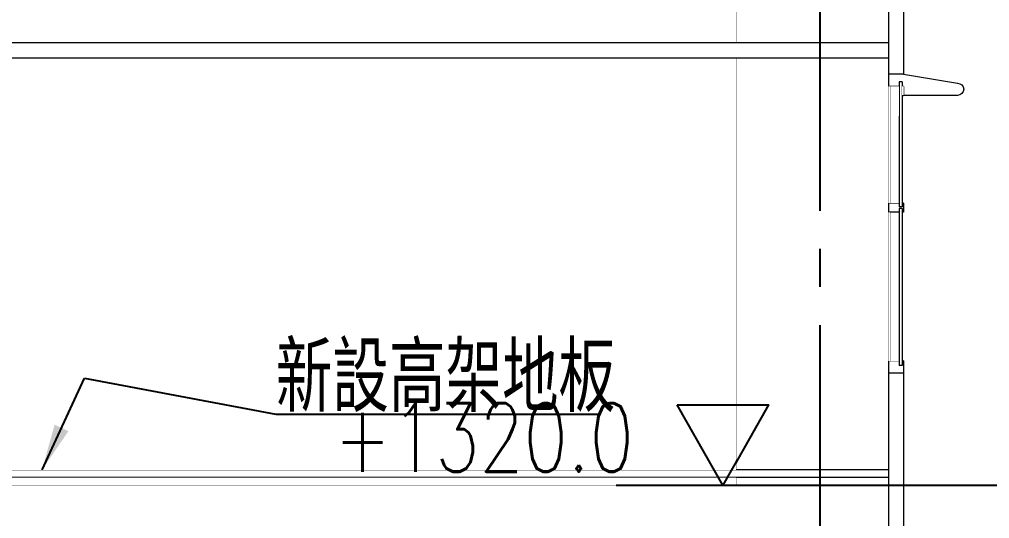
# Model space of a CAD drawing. Extents: x -18489 to 195597, y -1599 to 112111.
# Drawn here: x 25635 to 26271, y 27629 to 27956 of the extents above; entities that cross this region are included whole.
import ezdxf
from ezdxf.xclip import XClip

# ---------------------------------------------------------------- set-up
doc = ezdxf.new("R2010")
doc.units = 0
doc.header["$LTSCALE"] = 100
doc.header["$XCLIPFRAME"] = 2
doc.linetypes.add('188K-SM-07-F10-MECH-CR PIPE-Y2257103$0$X-S-FAB_SL ALL$0$COL-CEN-LIN', pattern=[3.25, 2.5, -0.25, 0.25, -0.25])
doc.linetypes.add('188K-SM-07-F10-MECH-CR PIPE-Y2257103$0$X-S-FAB_SL ALL$0$Wipeout_Contour', pattern=[1, 0, -1])
for name, color, linetype in [('188K-SM-07-F10-MECH-CR PIPE-Y2257103$0$X-S-FAB_SL ALL$0$A-BLOCK', 7, 'Continuous'), ('188K-SM-07-F10-MECH-CR PIPE-Y2257103$0$X-S-FAB_SL ALL$0$A-CLNG', 7, 'Continuous'), ('188K-SM-07-F10-MECH-CR PIPE-Y2257103$0$X-S-FAB_SL ALL$0$A-TEXT-修改說明.50K', 7, 'Continuous'), ('188K-SM-07-F10-MECH-CR PIPE-Y2257103$0$X-S-FAB_SL ALL$0$A-WALL-EX', 7, 'Continuous'), ('188K-SM-07-F10-MECH-CR PIPE-Y2257103$0$X-S-FAB_SL ALL$0$A-WALL-IN', 7, 'Continuous'), ('188K-SM-07-F10-MECH-CR PIPE-Y2257103$0$X-S-FAB_SL ALL$0$A-WINDOW', 7, 'Continuous'), ('188K-SM-07-F10-MECH-CR PIPE-Y2257103$0$X-S-FAB_SL ALL$0$A_LEVEL', 4, 'Continuous'), ('188K-SM-07-F10-MECH-CR PIPE-Y2257103$0$X-S-FAB_SL ALL$0$A_LEVEL_MARK', 2, 'Continuous'), ('188K-SM-07-F10-MECH-CR PIPE-Y2257103$0$X-S-FAB_SL ALL$0$ASP_1', 1, 'Continuous'), ('188K-SM-07-F10-MECH-CR PIPE-Y2257103$0$X-S-FAB_SL ALL$0$CCL', 15, '188K-SM-07-F10-MECH-CR PIPE-Y2257103$0$X-S-FAB_SL ALL$0$COL-CEN-LIN'), ('188K-SM-07-F10-MECH-CR PIPE-Y2257103$0$X-S-FAB_SL ALL$0$DIM', 15, 'Continuous'), ('188K-SM-07-F10-MECH-CR PIPE-Y2257103$0$X-S-FAB_SL ALL$0$Hattch', 7, 'Continuous'), ('188K-SM-07-F10-MECH-CR PIPE-Y2257103$0$X-S-FAB_SL ALL$0$S-SLAB', 7, 'Continuous')]:
    doc.layers.add(name, color=color, linetype=linetype)
doc.styles.add('188K-SM-07-F10-MECH-CR PIPE-Y2257103$0$X-S-FAB_SL ALL$0$Chineset', font='simplex.shx', dxfattribs={"width": 0.75, "bigfont": 'chineset.shx'})
doc.styles.add('188K-SM-07-F10-MECH-CR PIPE-Y2257103$0$X-S-FAB_SL ALL$0$Standard', font='', dxfattribs={"width": 0.8})
doc.styles.get('188K-SM-07-F10-MECH-CR PIPE-Y2257103$0$X-S-FAB_SL ALL$0$Standard').set_extended_font_data('Microsoft JhengHei')
doc.dimstyles.new('188K-SM-07-F10-MECH-CR PIPE-Y2257103$0$X-S-FAB_SL ALL$0$生成的_樣式__8', dxfattribs={"dimtxt": 60, "dimasz": 30.4, "dimexe": 0.18, "dimexo": 80, "dimgap": 0, "dimtad": 1, "dimtih": 1, "dimtoh": 1, "dimdec": 1, "dimzin": 0, "dimdsep": 46, "dimtxsty": '188K-SM-07-F10-MECH-CR PIPE-Y2257103$0$X-S-FAB_SL ALL$0$Standard', "dimblk": '188K-SM-07-F10-MECH-CR PIPE-Y2257103$0$X-S-FAB_SL ALL$0$ARROWHEAD_6', "dimblk1": '188K-SM-07-F10-MECH-CR PIPE-Y2257103$0$X-S-FAB_SL ALL$0$ARROWHEAD_6', "dimblk2": '188K-SM-07-F10-MECH-CR PIPE-Y2257103$0$X-S-FAB_SL ALL$0$ARROWHEAD_6', "dimcen": 0.09, "dimclrd": 12, "dimclre": 12, "dimclrt": 3, "dimazin": 0, "dimtfac": 1, "dimtdec": 4, "dimtmove": 2, "dimatfit": 3, "dimfxl": 1, "dimtolj": 1, "dimtzin": 0, "dimarcsym": 0})

# ---------------------------------------------------------------- blocks, each defined once
blk = doc.blocks.new('188K-SM-07-F10-MECH-CR PIPE-Y2257103$0$X-S-FAB_SL ALL$0$剖面元素_8_3', base_point=(23061.26, -8263.06))
at = {"layer": '188K-SM-07-F10-MECH-CR PIPE-Y2257103$0$X-S-FAB_SL ALL$0$A-WALL-EX', "color": 6, "lineweight": 0}
for p, q in [((49276.26, -6943.06), (49276.26, -7128.56)), ((49266.26, -6965.56), (49266.26, -7108.06)), ((49266.26, -7108.06), (49266.26, -7118.06)), ((49266.26, -7118.06), (49266.26, -7128.56)), ((49266.26, -7324.56), (49266.26, -7388.06)), ((49276.26, -7324.56), (49276.26, -7398.06)), ((49266.26, -7388.06), (49266.26, -7393.06)), ((49266.26, -7393.06), (49266.26, -7398.06))]:
    blk.add_line(p, q, dxfattribs=at)
blk = doc.blocks.new('188K-SM-07-F10-MECH-CR PIPE-Y2257103$0$X-S-FAB_SL ALL$0$剖面元素_25_3', base_point=(23061.26, -8263.06))
at = {"color": 254, "linetype": '188K-SM-07-F10-MECH-CR PIPE-Y2257103$0$X-S-FAB_SL ALL$0$Wipeout_Contour', "lineweight": 0, "ltscale": 198779.141623}
blk.add_wipeout([(49266.26, -6418.06), (49259.76, -6418.06), (49259.76, -6653.06), (49266.26, -6653.06)], dxfattribs=at).dxf.layer = '188K-SM-07-F10-MECH-CR PIPE-Y2257103$0$X-S-FAB_SL ALL$0$Hattch'
at = {"color": 254, "linetype": '188K-SM-07-F10-MECH-CR PIPE-Y2257103$0$X-S-FAB_SL ALL$0$Wipeout_Contour', "lineweight": 0, "ltscale": 198920.128443}
blk.add_wipeout([(49266.26, -6663.06), (49259.76, -6663.06), (49259.76, -6933.06), (49266.26, -6933.06)], dxfattribs=at).dxf.layer = '188K-SM-07-F10-MECH-CR PIPE-Y2257103$0$X-S-FAB_SL ALL$0$Hattch'
at = {"color": 254, "linetype": '188K-SM-07-F10-MECH-CR PIPE-Y2257103$0$X-S-FAB_SL ALL$0$Wipeout_Contour', "lineweight": 0, "ltscale": 198998.128704}
blk.add_wipeout([(49266.26, -6943.06), (49266.26, -6938.06), (49259.76, -6938.06), (49259.76, -6943.06)], dxfattribs=at).dxf.layer = '188K-SM-07-F10-MECH-CR PIPE-Y2257103$0$X-S-FAB_SL ALL$0$Hattch'
at = {"layer": '188K-SM-07-F10-MECH-CR PIPE-Y2257103$0$X-S-FAB_SL ALL$0$A-WALL-IN', "color": 8, "lineweight": 0}
for p, q in [((49266.26, -6681.56), (49266.26, -6758.06)), ((49266.26, -6764.06), (49266.26, -6861.56))]:
    blk.add_line(p, q, dxfattribs=at)
blk = doc.blocks.new('188K-SM-07-F10-MECH-CR PIPE-Y2257103$0$X-S-FAB_SL ALL$0$剖面元素_26_3', base_point=(23061.26, -8263.06))
at = {"color": 254, "linetype": '188K-SM-07-F10-MECH-CR PIPE-Y2257103$0$X-S-FAB_SL ALL$0$Wipeout_Contour', "lineweight": 0, "ltscale": 1737619.251686257}
blk.add_wipeout([(49182.76, -6440), (49203.76, -6440.21), (49203.76, -6440.56), (49238.76, -6440.56), (49238.76, -6444.16), (49223.61, -6444.16), (49222.91, -6444.35), (49222.4, -6444.86), (49222.21, -6445.56), (49222.21, -6525.56), (49222.4, -6526.26), (49222.91, -6526.78), (49223.61, -6526.96), (49238.76, -6526.96), (49238.76, -6530.56), (49203.76, -6530.56), (49203.76, -6526.96), (49218.91, -6526.96), (49219.61, -6526.78), (49220.13, -6526.26), (49220.31, -6525.56), (49220.31, -6445.56), (49220.13, -6444.86), (49219.61, -6444.35), (49218.91, -6444.16), (49203.76, -6444.16), (49203.76, -6479.82), (49182.76, -6479.61), (49182.76, -6653.06), (49259.76, -6653.06), (49259.76, -6418.06), (49252.39, -6418.06), (49257.76, -6418.12), (49257.76, -6440.62), (49182.76, -6439.89)], dxfattribs=at).dxf.layer = '188K-SM-07-F10-MECH-CR PIPE-Y2257103$0$X-S-FAB_SL ALL$0$Hattch'
at = {"color": 254, "linetype": '188K-SM-07-F10-MECH-CR PIPE-Y2257103$0$X-S-FAB_SL ALL$0$Wipeout_Contour', "lineweight": 0, "ltscale": 198754.699349}
blk.add_wipeout([(49182.76, -6933.06), (49259.76, -6933.06), (49259.76, -6663.06), (49182.76, -6663.06)], dxfattribs=at).dxf.layer = '188K-SM-07-F10-MECH-CR PIPE-Y2257103$0$X-S-FAB_SL ALL$0$Hattch'
at = {"color": 254, "linetype": '188K-SM-07-F10-MECH-CR PIPE-Y2257103$0$X-S-FAB_SL ALL$0$Wipeout_Contour', "lineweight": 0, "ltscale": 198832.764572}
blk.add_wipeout([(49182.76, -6938.06), (49182.76, -6943.06), (49259.76, -6943.06), (49259.76, -6938.06)], dxfattribs=at).dxf.layer = '188K-SM-07-F10-MECH-CR PIPE-Y2257103$0$X-S-FAB_SL ALL$0$Hattch'
at = {"layer": '188K-SM-07-F10-MECH-CR PIPE-Y2257103$0$X-S-FAB_SL ALL$0$A-WALL-IN', "color": 8, "lineweight": 0}
for p, q in [((49256.26, -6418.06), (49257.76, -6418.06)), ((49182.76, -6439.89), (49182.76, -6440))]:
    blk.add_line(p, q, dxfattribs=at)
blk = doc.blocks.new('188K-SM-07-F10-MECH-CR PIPE-Y2257103$0$X-S-FAB_SL ALL$0$剖面元素_27_3', base_point=(23061.26, -8263.06))
at = {"color": 254, "linetype": '188K-SM-07-F10-MECH-CR PIPE-Y2257103$0$X-S-FAB_SL ALL$0$Wipeout_Contour', "lineweight": 0, "ltscale": 198377.603863}
blk.add_wipeout([(49166.26, -6439.73), (49166.26, -6439.84), (49182.76, -6440), (49182.76, -6439.89)], dxfattribs=at).dxf.layer = '188K-SM-07-F10-MECH-CR PIPE-Y2257103$0$X-S-FAB_SL ALL$0$Hattch'
at = {"color": 254, "linetype": '188K-SM-07-F10-MECH-CR PIPE-Y2257103$0$X-S-FAB_SL ALL$0$Wipeout_Contour', "lineweight": 0, "ltscale": 198444.205667}
blk.add_wipeout([(49166.26, -6653.06), (49182.76, -6653.06), (49182.76, -6479.61), (49166.26, -6479.44)], dxfattribs=at).dxf.layer = '188K-SM-07-F10-MECH-CR PIPE-Y2257103$0$X-S-FAB_SL ALL$0$Hattch'
at = {"color": 254, "linetype": '188K-SM-07-F10-MECH-CR PIPE-Y2257103$0$X-S-FAB_SL ALL$0$Wipeout_Contour', "lineweight": 0, "ltscale": 198569.458812}
blk.add_wipeout([(49182.76, -6663.06), (49166.26, -6663.06), (49166.26, -6933.06), (49182.76, -6933.06)], dxfattribs=at).dxf.layer = '188K-SM-07-F10-MECH-CR PIPE-Y2257103$0$X-S-FAB_SL ALL$0$Hattch'
at = {"color": 254, "linetype": '188K-SM-07-F10-MECH-CR PIPE-Y2257103$0$X-S-FAB_SL ALL$0$Wipeout_Contour', "lineweight": 0, "ltscale": 198647.596809}
blk.add_wipeout([(49182.76, -6943.06), (49182.76, -6938.06), (49166.26, -6938.06), (49166.26, -6943.06)], dxfattribs=at).dxf.layer = '188K-SM-07-F10-MECH-CR PIPE-Y2257103$0$X-S-FAB_SL ALL$0$Hattch'
at = {"layer": '188K-SM-07-F10-MECH-CR PIPE-Y2257103$0$X-S-FAB_SL ALL$0$A-WALL-IN', "color": 8, "lineweight": 0}
for p, q in [((49166.26, -6439.84), (49166.26, -6439.73)), ((49166.26, -6653.06), (49166.26, -6479.44)), ((49166.26, -6933.06), (49166.26, -6663.06)), ((49166.26, -6943.06), (49166.26, -6938.06))]:
    blk.add_line(p, q, dxfattribs=at)
blk = doc.blocks.new('188K-SM-07-F10-MECH-CR PIPE-Y2257103$0$X-S-FAB_SL ALL$0$剖面元素_28_3', base_point=(23061.26, -8263.06))
at = {"layer": '188K-SM-07-F10-MECH-CR PIPE-Y2257103$0$X-S-FAB_SL ALL$0$A-WALL-EX', "color": 6, "lineweight": 0}
for p, q in [((49266.26, -6418.06), (49266.26, -6653.06)), ((49276.26, -6418.06), (49276.26, -6673.56)), ((49266.26, -6663.06), (49266.26, -6673.56)), ((49266.26, -6869.56), (49266.26, -6933.06)), ((49276.26, -6869.56), (49276.26, -6943.06)), ((49266.26, -6933.06), (49266.26, -6938.06)), ((49266.26, -6938.06), (49266.26, -6943.06))]:
    blk.add_line(p, q, dxfattribs=at)
blk = doc.blocks.new('188K-SM-07-F10-MECH-CR PIPE-Y2257103$0$X-S-FAB_SL ALL$0$剖面元素_38_3', base_point=(23061.26, -8263.06))
at = {"layer": '188K-SM-07-F10-MECH-CR PIPE-Y2257103$0$X-S-FAB_SL ALL$0$S-SLAB', "color": 1, "lineweight": 0}
for q in [(48291.26, -6943.06), (49266.26, -6965.56)]:
    blk.add_line((49266.26, -6943.06), q, dxfattribs=at)
blk = doc.blocks.new('188K-SM-07-F10-MECH-CR PIPE-Y2257103$0$X-S-FAB_SL ALL$0$剖面元素_39_3', base_point=(23061.26, -8263.06))
at = {"layer": '188K-SM-07-F10-MECH-CR PIPE-Y2257103$0$X-S-FAB_SL ALL$0$S-SLAB', "color": 15, "lineweight": 0}
for p, q in [((49266.26, -6933.06), (48541.26, -6933.06)), ((49266.26, -6938.06), (48541.26, -6938.06))]:
    blk.add_line(p, q, dxfattribs=at)
blk = doc.blocks.new('188K-SM-07-F10-MECH-CR PIPE-Y2257103$0$X-S-FAB_SL ALL$0$剖面元素_166_3', base_point=(23061.26, -8263.06))
at = {"layer": '188K-SM-07-F10-MECH-CR PIPE-Y2257103$0$X-S-FAB_SL ALL$0$A-WINDOW', "color": 1, "lineweight": 0}
for p, q in [((49266.26, -6861.56), (49266.26, -6869.56)), ((49273.26, -6861.56), (49266.26, -6861.56)), ((49273.26, -6861.56), (49273.26, -6864.56)), ((49275.26, -6861.56), (49275.26, -6864.56)), ((49276.26, -6861.56), (49275.26, -6861.56)), ((49276.26, -6861.56), (49276.26, -6869.56)), ((49275.26, -6864.56), (49273.26, -6864.56)), ((49276.26, -6869.56), (49266.26, -6869.56))]:
    blk.add_line(p, q, dxfattribs=at)
blk = doc.blocks.new('188K-SM-07-F10-MECH-CR PIPE-Y2257103$0$X-S-FAB_SL ALL$0$剖面元素_168_3', base_point=(23061.26, -8263.06))
at = {"color": 254, "linetype": '188K-SM-07-F10-MECH-CR PIPE-Y2257103$0$X-S-FAB_SL ALL$0$Wipeout_Contour', "lineweight": 0, "ltscale": 198956.302982}
blk.add_wipeout([(49267.26, -6861.56), (49273.26, -6861.56), (49273.26, -6764.06), (49267.26, -6764.06)], dxfattribs=at).dxf.layer = '188K-SM-07-F10-MECH-CR PIPE-Y2257103$0$X-S-FAB_SL ALL$0$Hattch'
at = {"layer": '188K-SM-07-F10-MECH-CR PIPE-Y2257103$0$X-S-FAB_SL ALL$0$A-WINDOW', "color": 8, "lineweight": 0}
blk.add_line((49267.26, -6861.56), (49267.26, -6764.06), dxfattribs=at)
blk = doc.blocks.new('188K-SM-07-F10-MECH-CR PIPE-Y2257103$0$X-S-FAB_SL ALL$0$剖面元素_169_3', base_point=(23061.26, -8263.06))
at = {"layer": '188K-SM-07-F10-MECH-CR PIPE-Y2257103$0$X-S-FAB_SL ALL$0$A-WINDOW', "color": 1, "lineweight": 0}
for p, q in [((49266.26, -6758.06), (49266.26, -6764.06)), ((49273.26, -6758.06), (49266.26, -6758.06)), ((49273.26, -6758.06), (49273.26, -6760.56)), ((49275.26, -6758.06), (49275.26, -6760.56)), ((49276.26, -6758.06), (49275.26, -6758.06)), ((49276.26, -6758.06), (49276.26, -6764.06)), ((49273.26, -6764.06), (49266.26, -6764.06)), ((49275.26, -6760.56), (49273.26, -6760.56)), ((49273.26, -6761.56), (49273.26, -6764.06)), ((49275.26, -6761.56), (49273.26, -6761.56)), ((49275.26, -6761.56), (49275.26, -6764.06)), ((49276.26, -6764.06), (49275.26, -6764.06))]:
    blk.add_line(p, q, dxfattribs=at)
blk = doc.blocks.new('188K-SM-07-F10-MECH-CR PIPE-Y2257103$0$X-S-FAB_SL ALL$0$剖面元素_170_3', base_point=(23061.26, -8263.06))
at = {"color": 254, "linetype": '188K-SM-07-F10-MECH-CR PIPE-Y2257103$0$X-S-FAB_SL ALL$0$Wipeout_Contour', "lineweight": 0, "ltscale": 198910.903299}
blk.add_wipeout([(49267.26, -6758.06), (49273.26, -6758.06), (49273.26, -6701.06), (49267.26, -6701.06)], dxfattribs=at).dxf.layer = '188K-SM-07-F10-MECH-CR PIPE-Y2257103$0$X-S-FAB_SL ALL$0$Hattch'
at = {"layer": '188K-SM-07-F10-MECH-CR PIPE-Y2257103$0$X-S-FAB_SL ALL$0$A-WINDOW', "color": 8, "lineweight": 0}
blk.add_line((49267.26, -6758.06), (49267.26, -6701.06), dxfattribs=at)
blk = doc.blocks.new('188K-SM-07-F10-MECH-CR PIPE-Y2257103$0$X-S-FAB_SL ALL$0$剖面元素_171_3', base_point=(23061.26, -8263.06))
at = {"layer": '188K-SM-07-F10-MECH-CR PIPE-Y2257103$0$X-S-FAB_SL ALL$0$A-WINDOW', "color": 8, "lineweight": 0}
for p, q in [((49273.26, -6764.06), (49273.26, -6861.56)), ((49275.26, -6764.06), (49275.26, -6861.56))]:
    blk.add_line(p, q, dxfattribs=at)
blk = doc.blocks.new('188K-SM-07-F10-MECH-CR PIPE-Y2257103$0$X-S-FAB_SL ALL$0$剖面元素_172_3', base_point=(23061.26, -8263.06))
at = {"layer": '188K-SM-07-F10-MECH-CR PIPE-Y2257103$0$X-S-FAB_SL ALL$0$A-WINDOW', "color": 8, "lineweight": 0}
for p, q in [((49273.26, -6681.56), (49273.26, -6758.06)), ((49275.26, -6681.56), (49275.26, -6758.06))]:
    blk.add_line(p, q, dxfattribs=at)
blk = doc.blocks.new('188K-SM-07-F10-MECH-CR PIPE-Y2257103$0$X-S-FAB_SL ALL$0$剖面元素_173_3', base_point=(23061.26, -8263.06))
at = {"layer": '188K-SM-07-F10-MECH-CR PIPE-Y2257103$0$X-S-FAB_SL ALL$0$A-WINDOW', "color": 1, "lineweight": 0}
for p, q in [((49266.26, -6673.56), (49266.26, -6681.56)), ((49276.26, -6673.56), (49266.26, -6673.56)), ((49273.26, -6681.56), (49266.26, -6681.56)), ((49273.26, -6678.56), (49273.26, -6681.56)), ((49275.26, -6678.56), (49273.26, -6678.56)), ((49275.26, -6678.56), (49275.26, -6681.56)), ((49276.26, -6681.56), (49275.26, -6681.56))]:
    blk.add_line(p, q, dxfattribs=at)
blk = doc.blocks.new('188K-SM-07-F10-MECH-CR PIPE-Y2257103$0$X-S-FAB_SL ALL$0$剖面元素_174_3', base_point=(23061.26, -8263.06))
at = {"color": 254, "linetype": '188K-SM-07-F10-MECH-CR PIPE-Y2257103$0$X-S-FAB_SL ALL$0$Wipeout_Contour', "lineweight": 0, "ltscale": 198890.227437}
blk.add_wipeout([(49267.26, -6701.06), (49273.26, -6701.06), (49273.26, -6681.56), (49267.26, -6681.56)], dxfattribs=at).dxf.layer = '188K-SM-07-F10-MECH-CR PIPE-Y2257103$0$X-S-FAB_SL ALL$0$Hattch'
at = {"layer": '188K-SM-07-F10-MECH-CR PIPE-Y2257103$0$X-S-FAB_SL ALL$0$A-WINDOW', "color": 8, "lineweight": 0}
blk.add_line((49267.26, -6701.06), (49267.26, -6681.56), dxfattribs=at)
blk = doc.blocks.new('188K-SM-07-F10-MECH-CR PIPE-Y2257103$0$X-S-FAB_SL ALL$0$剖面元素_176_3', base_point=(23061.26, -8263.06))
at = {"layer": '188K-SM-07-F10-MECH-CR PIPE-Y2257103$0$X-S-FAB_SL ALL$0$A-WINDOW', "color": 6, "lineweight": 0}
blk.add_line((49276.26, -6681.56), (49276.26, -6687.46), dxfattribs=at)
at = {"layer": '188K-SM-07-F10-MECH-CR PIPE-Y2257103$0$X-S-FAB_SL ALL$0$A-WINDOW', "color": 6, "lineweight": 0, "flags": 128}
blk.add_lwpolyline([(49276.26, -6673.56), (49311.66, -6679.46), (49313.19, -6679.77), (49314.49, -6680.64), (49315.36, -6681.93), (49315.66, -6683.46), (49315.36, -6684.99), (49314.49, -6686.29), (49313.19, -6687.16), (49311.66, -6687.46), (49276.26, -6687.46)], dxfattribs=at)
blk = doc.blocks.new('188K-SM-07-F10-MECH-CR PIPE-Y2257103$0$X-S-FAB_SL ALL$0$剖面元素_1099_3', base_point=(23061.26, -8263.06))
at = {"color": 254, "linetype": '188K-SM-07-F10-MECH-CR PIPE-Y2257103$0$X-S-FAB_SL ALL$0$Wipeout_Contour', "lineweight": 0, "ltscale": 248612.151527}
blk.add_wipeout([(49266.26, -6758.06), (49267.26, -6758.06), (49267.26, -6701.06), (49267.26, -6681.56), (49266.26, -6681.56)], dxfattribs=at).dxf.layer = '188K-SM-07-F10-MECH-CR PIPE-Y2257103$0$X-S-FAB_SL ALL$0$Hattch'
blk = doc.blocks.new('188K-SM-07-F10-MECH-CR PIPE-Y2257103$0$X-S-FAB_SL ALL$0$剖面元素_1100_3', base_point=(23061.26, -8263.06))
at = {"color": 254, "linetype": '188K-SM-07-F10-MECH-CR PIPE-Y2257103$0$X-S-FAB_SL ALL$0$Wipeout_Contour', "lineweight": 0, "ltscale": 198942.434928}
blk.add_wipeout([(49267.26, -6764.06), (49266.26, -6764.06), (49266.26, -6861.56), (49267.26, -6861.56)], dxfattribs=at).dxf.layer = '188K-SM-07-F10-MECH-CR PIPE-Y2257103$0$X-S-FAB_SL ALL$0$Hattch'
blk = doc.blocks.new('188K-SM-07-F10-MECH-CR PIPE-Y2257103$0$X-S-FAB_SL ALL$0$剖面元素_1102_3', base_point=(23061.26, -8263.06))
at = {"color": 254, "linetype": '188K-SM-07-F10-MECH-CR PIPE-Y2257103$0$X-S-FAB_SL ALL$0$Wipeout_Contour', "lineweight": 0, "ltscale": 198908.365712}
blk.add_wipeout([(49276.26, -6681.56), (49275.26, -6681.56), (49275.26, -6687.46), (49276.26, -6687.46)], dxfattribs=at).dxf.layer = '188K-SM-07-F10-MECH-CR PIPE-Y2257103$0$X-S-FAB_SL ALL$0$Hattch'
at = {"layer": '188K-SM-07-F10-MECH-CR PIPE-Y2257103$0$X-S-FAB_SL ALL$0$A-WINDOW', "color": 8, "lineweight": 0}
blk.add_line((49275.26, -6687.46), (49276.26, -6687.46), dxfattribs=at)
blk = doc.blocks.new('188K-SM-07-F10-MECH-CR PIPE-Y2257103$0$X-S-FAB_SL ALL$0$剖面元素_2232_3', base_point=(23061.26, -8263.06))
at = {"color": 254, "linetype": '188K-SM-07-F10-MECH-CR PIPE-Y2257103$0$X-S-FAB_SL ALL$0$Wipeout_Contour', "lineweight": 0, "ltscale": 148431.53709}
blk.add_wipeout([(48837.22, -6436.55), (49166.26, -6439.84), (49166.26, -6439.73)], dxfattribs=at).dxf.layer = '188K-SM-07-F10-MECH-CR PIPE-Y2257103$0$X-S-FAB_SL ALL$0$Hattch'
at = {"color": 254, "linetype": '188K-SM-07-F10-MECH-CR PIPE-Y2257103$0$X-S-FAB_SL ALL$0$Wipeout_Contour', "lineweight": 0, "ltscale": 394288.029774}
blk.add_wipeout([(48681.26, -6525.07), (48681.26, -6653.06), (49166.26, -6653.06), (49166.26, -6530.01), (48786.41, -6526.14), (48786.41, -6527.86), (48756.11, -6527.86), (48756.11, -6525.84)], dxfattribs=at).dxf.layer = '188K-SM-07-F10-MECH-CR PIPE-Y2257103$0$X-S-FAB_SL ALL$0$Hattch'
at = {"color": 254, "linetype": '188K-SM-07-F10-MECH-CR PIPE-Y2257103$0$X-S-FAB_SL ALL$0$Wipeout_Contour', "lineweight": 0, "ltscale": 197576.005501}
blk.add_wipeout([(48681.26, -6663.06), (48681.26, -6933.06), (49166.26, -6933.06), (49166.26, -6663.06)], dxfattribs=at).dxf.layer = '188K-SM-07-F10-MECH-CR PIPE-Y2257103$0$X-S-FAB_SL ALL$0$Hattch'
at = {"color": 254, "linetype": '188K-SM-07-F10-MECH-CR PIPE-Y2257103$0$X-S-FAB_SL ALL$0$Wipeout_Contour', "lineweight": 0, "ltscale": 197654.538252}
blk.add_wipeout([(48681.26, -6938.06), (48681.26, -6943.06), (49166.26, -6943.06), (49166.26, -6938.06)], dxfattribs=at).dxf.layer = '188K-SM-07-F10-MECH-CR PIPE-Y2257103$0$X-S-FAB_SL ALL$0$Hattch'
at = {"layer": '188K-SM-07-F10-MECH-CR PIPE-Y2257103$0$X-S-FAB_SL ALL$0$A-WALL-IN', "color": 8, "lineweight": 0}
for p, q in [((48681.26, -6673.06), (48681.26, -6933.06)), ((48681.26, -6938.06), (48681.26, -6943.06))]:
    blk.add_line(p, q, dxfattribs=at)
blk = doc.blocks.new('188K-SM-07-F10-MECH-CR PIPE-Y2257103$0$X-S-FAB_SL ALL$0$剖面元素_2244_3', base_point=(23061.26, -8263.06))
at = {"layer": '188K-SM-07-F10-MECH-CR PIPE-Y2257103$0$X-S-FAB_SL ALL$0$A-CLNG', "color": 1, "lineweight": 0}
for p, q in [((49266.26, -6653.06), (48291.26, -6653.06)), ((49266.26, -6653.06), (49266.26, -6663.06)), ((49266.26, -6663.06), (48291.26, -6663.06))]:
    blk.add_line(p, q, dxfattribs=at)
blk = doc.blocks.new('188K-SM-07-F10-MECH-CR PIPE-Y2257103$0$X-S-FAB_SL ALL$0$ARROWHEAD_6')
at = {"color": 0, "linetype": 'Continuous', "lineweight": 0}
for p, q in [((-0.5, -0.5), (0.5, 0.5)), ((0, 0), (-1, 0))]:
    blk.add_line(p, q, dxfattribs=at)
blk = doc.blocks.new('188K-SM-07-F10-MECH-CR PIPE-Y2257103$0$X-S-FAB_SL ALL$0$A$Ceb448ab1')
at = {"layer": '188K-SM-07-F10-MECH-CR PIPE-Y2257103$0$X-S-FAB_SL ALL$0$CCL'}
blk.add_line((26160, 3600), (26160, 0), dxfattribs=at)
blk = doc.blocks.new('188K-SM-07-F10-MECH-CR PIPE-Y2257103$0$X-S-FAB_SL ALL$0$level-mark2')
at = {"layer": '188K-SM-07-F10-MECH-CR PIPE-Y2257103$0$X-S-FAB_SL ALL$0$A_LEVEL_MARK'}
blk.add_lwpolyline([(0.171, 0.3), (-0.171, 0.3), (0, 0)], close=True, dxfattribs=at)
at = {"layer": '188K-SM-07-F10-MECH-CR PIPE-Y2257103$0$X-S-FAB_SL ALL$0$A_LEVEL', "style": '188K-SM-07-F10-MECH-CR PIPE-Y2257103$0$X-S-FAB_SL ALL$0$Chineset', "width": 0.75}
blk.add_attdef('HIG', (0.3, 0.05), '', height=0.25, dxfattribs=at)
blk = doc.blocks.new('188K-SM-07-F10-MECH-CR PIPE-Y2257103$0$X-S-FAB_SL ALL$0$A$C4d4bc2cd')
at = {"layer": '188K-SM-07-F10-MECH-CR PIPE-Y2257103$0$X-S-FAB_SL ALL$0$DIM'}
blk.add_line((-70, 1350), (470, 1350), dxfattribs=at)
at = {"layer": '188K-SM-07-F10-MECH-CR PIPE-Y2257103$0$X-S-FAB_SL ALL$0$A-BLOCK'}
ref = blk.add_blockref('188K-SM-07-F10-MECH-CR PIPE-Y2257103$0$X-S-FAB_SL ALL$0$level-mark2', (0, 1350), dxfattribs=dict(at, xscale=-175.4102818917223, yscale=175.4102818917223, zscale=175.4102818917223))
ref.add_attrib('HIG', '+1320.0', (-255.123, 1358.771), dxfattribs={"layer": '188K-SM-07-F10-MECH-CR PIPE-Y2257103$0$X-S-FAB_SL ALL$0$A_LEVEL', "height": 45, "style": '188K-SM-07-F10-MECH-CR PIPE-Y2257103$0$X-S-FAB_SL ALL$0$Chineset', "width": 0.75})
blk = doc.blocks.new('188K-SM-07-F10-MECH-CR PIPE-Y2257103$0$X-S-FAB_SL ALL$0$A$C2e9ab586')
at = {"layer": '188K-SM-07-F10-MECH-CR PIPE-Y2257103$0$X-S-FAB_SL ALL$0$A-WALL-EX', "lineweight": 0}
blk.add_blockref('188K-SM-07-F10-MECH-CR PIPE-Y2257103$0$X-S-FAB_SL ALL$0$剖面元素_8_3', (-28106.39, 285), dxfattribs=at)
at = {"layer": '188K-SM-07-F10-MECH-CR PIPE-Y2257103$0$X-S-FAB_SL ALL$0$A-WALL-IN', "lineweight": 0}
blk.add_blockref('188K-SM-07-F10-MECH-CR PIPE-Y2257103$0$X-S-FAB_SL ALL$0$剖面元素_25_3', (-28106.39, 285), dxfattribs=at)
at = {"layer": '188K-SM-07-F10-MECH-CR PIPE-Y2257103$0$X-S-FAB_SL ALL$0$A-WALL-EX', "lineweight": 0}
blk.add_blockref('188K-SM-07-F10-MECH-CR PIPE-Y2257103$0$X-S-FAB_SL ALL$0$剖面元素_28_3', (-28106.39, 285), dxfattribs=at)
at = {"layer": '188K-SM-07-F10-MECH-CR PIPE-Y2257103$0$X-S-FAB_SL ALL$0$A-WALL-IN', "lineweight": 0}
blk.add_blockref('188K-SM-07-F10-MECH-CR PIPE-Y2257103$0$X-S-FAB_SL ALL$0$剖面元素_26_3', (-28106.39, 285), dxfattribs=at)
at = {"layer": '188K-SM-07-F10-MECH-CR PIPE-Y2257103$0$X-S-FAB_SL ALL$0$A-WINDOW', "lineweight": 0}
for name in ['188K-SM-07-F10-MECH-CR PIPE-Y2257103$0$X-S-FAB_SL ALL$0$剖面元素_173_3', '188K-SM-07-F10-MECH-CR PIPE-Y2257103$0$X-S-FAB_SL ALL$0$剖面元素_166_3']:
    blk.add_blockref(name, (-28106.39, 285), dxfattribs=at)
at = {"layer": '188K-SM-07-F10-MECH-CR PIPE-Y2257103$0$X-S-FAB_SL ALL$0$A-WALL-IN', "lineweight": 0}
blk.add_blockref('188K-SM-07-F10-MECH-CR PIPE-Y2257103$0$X-S-FAB_SL ALL$0$剖面元素_27_3', (-28106.39, 285), dxfattribs=at)
at = {"layer": '188K-SM-07-F10-MECH-CR PIPE-Y2257103$0$X-S-FAB_SL ALL$0$A-WINDOW', "lineweight": 0}
blk.add_blockref('188K-SM-07-F10-MECH-CR PIPE-Y2257103$0$X-S-FAB_SL ALL$0$剖面元素_168_3', (-28106.39, 285), dxfattribs=at)
for name in ['188K-SM-07-F10-MECH-CR PIPE-Y2257103$0$X-S-FAB_SL ALL$0$剖面元素_169_3', '188K-SM-07-F10-MECH-CR PIPE-Y2257103$0$X-S-FAB_SL ALL$0$剖面元素_171_3']:
    blk.add_blockref(name, (-28106.39, 285), dxfattribs=at)
at = {"layer": '188K-SM-07-F10-MECH-CR PIPE-Y2257103$0$X-S-FAB_SL ALL$0$S-SLAB', "lineweight": 0}
for name in ['188K-SM-07-F10-MECH-CR PIPE-Y2257103$0$X-S-FAB_SL ALL$0$剖面元素_39_3', '188K-SM-07-F10-MECH-CR PIPE-Y2257103$0$X-S-FAB_SL ALL$0$剖面元素_38_3']:
    blk.add_blockref(name, (-28106.39, 285), dxfattribs=at)
at = {"layer": '188K-SM-07-F10-MECH-CR PIPE-Y2257103$0$X-S-FAB_SL ALL$0$A-WALL-IN', "lineweight": 0}
blk.add_blockref('188K-SM-07-F10-MECH-CR PIPE-Y2257103$0$X-S-FAB_SL ALL$0$剖面元素_2232_3', (-28106.39, 285), dxfattribs=at)
at = {"layer": '188K-SM-07-F10-MECH-CR PIPE-Y2257103$0$X-S-FAB_SL ALL$0$A-WINDOW', "lineweight": 0}
for name in ['188K-SM-07-F10-MECH-CR PIPE-Y2257103$0$X-S-FAB_SL ALL$0$剖面元素_170_3', '188K-SM-07-F10-MECH-CR PIPE-Y2257103$0$X-S-FAB_SL ALL$0$剖面元素_1100_3']:
    blk.add_blockref(name, (-28106.39, 285), dxfattribs=at)
at = {"layer": '188K-SM-07-F10-MECH-CR PIPE-Y2257103$0$X-S-FAB_SL ALL$0$A-CLNG', "lineweight": 0}
blk.add_blockref('188K-SM-07-F10-MECH-CR PIPE-Y2257103$0$X-S-FAB_SL ALL$0$剖面元素_2244_3', (-28106.39, 285), dxfattribs=at)
at = {"layer": '188K-SM-07-F10-MECH-CR PIPE-Y2257103$0$X-S-FAB_SL ALL$0$A-WINDOW', "lineweight": 0}
blk.add_blockref('188K-SM-07-F10-MECH-CR PIPE-Y2257103$0$X-S-FAB_SL ALL$0$剖面元素_172_3', (-28106.39, 285), dxfattribs=at)
at = {"layer": '188K-SM-07-F10-MECH-CR PIPE-Y2257103$0$X-S-FAB_SL ALL$0$A-TEXT-修改說明.50K', "color": 8, "linetype": 'Continuous', "lineweight": 0, "insert": (-2303.34, 1675.16), "char_height": 40, "attachment_point": 4, "style": '188K-SM-07-F10-MECH-CR PIPE-Y2257103$0$X-S-FAB_SL ALL$0$Standard'}
blk.add_mtext('\\A1;{\\W0.68;新設高架地板}', dxfattribs=at)
at = {"layer": '188K-SM-07-F10-MECH-CR PIPE-Y2257103$0$X-S-FAB_SL ALL$0$A-TEXT-修改說明.50K', "color": 12, "lineweight": 0, "annotation_type": 0, "has_hookline": 1, "hookline_direction": 0, "text_width": 211.63}
blk.add_leader([(-2456.71, 1615), (-2428.79, 1675.16), (-2303.34, 1651.65)], dimstyle='188K-SM-07-F10-MECH-CR PIPE-Y2257103$0$X-S-FAB_SL ALL$0$生成的_樣式__8', dxfattribs=at)
at = {"layer": '188K-SM-07-F10-MECH-CR PIPE-Y2257103$0$X-S-FAB_SL ALL$0$A-WINDOW', "lineweight": 0}
blk.add_blockref('188K-SM-07-F10-MECH-CR PIPE-Y2257103$0$X-S-FAB_SL ALL$0$剖面元素_174_3', (-28106.39, 285), dxfattribs=at)
for name in ['188K-SM-07-F10-MECH-CR PIPE-Y2257103$0$X-S-FAB_SL ALL$0$剖面元素_176_3', '188K-SM-07-F10-MECH-CR PIPE-Y2257103$0$X-S-FAB_SL ALL$0$剖面元素_1099_3']:
    blk.add_blockref(name, (-28106.39, 285), dxfattribs=at)
blk.add_blockref('188K-SM-07-F10-MECH-CR PIPE-Y2257103$0$X-S-FAB_SL ALL$0$剖面元素_1102_3', (-28106.39, 285), dxfattribs=at)
blk = doc.blocks.new('188K-SM-07-F10-MECH-CR PIPE-Y2257103$0$X-S-FAB_SL ALL')
at = {"layer": '188K-SM-07-F10-MECH-CR PIPE-Y2257103$0$X-S-FAB_SL ALL$0$ASP_1'}
blk.add_blockref('188K-SM-07-F10-MECH-CR PIPE-Y2257103$0$X-S-FAB_SL ALL$0$A$C2e9ab586', (23632.864, -73288.977), dxfattribs=at)
blk.add_blockref('188K-SM-07-F10-MECH-CR PIPE-Y2257103$0$X-S-FAB_SL ALL$0$A$C4d4bc2cd', (21622.83, -73033.977), dxfattribs=at)
at = {"layer": '188K-SM-07-F10-MECH-CR PIPE-Y2257103$0$X-S-FAB_SL ALL$0$CCL'}
blk.add_blockref('188K-SM-07-F10-MECH-CR PIPE-Y2257103$0$X-S-FAB_SL ALL$0$A$Ceb448ab1', (-4473.521, -73553.977), dxfattribs=at)
blk = doc.blocks.new('188K-SM-07-F10-MECH-CR PIPE-Y2257103')
ref = blk.add_blockref('188K-SM-07-F10-MECH-CR PIPE-Y2257103$0$X-S-FAB_SL ALL', (4473.521, 99334.763))
XClip(ref).set_block_clipping_path([(-7553.4648570136, -75341.9369645483), (24026.2025623869, -67725.7696244382)])

msp = doc.modelspace()

# ---------------------------------------------------------------- block references
msp.add_blockref('188K-SM-07-F10-MECH-CR PIPE-Y2257103', (0, 0))

doc.saveas('drawing.dxf')
